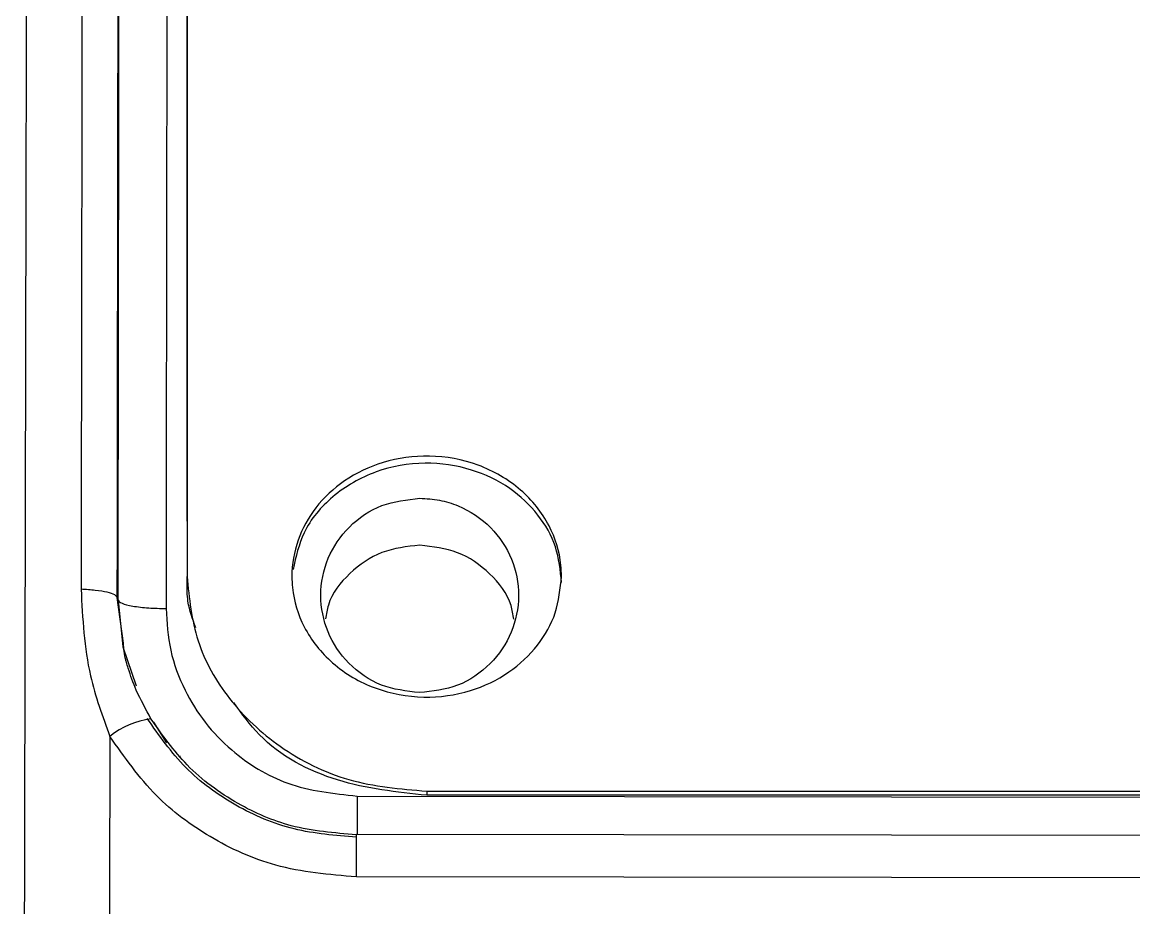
# Model space of a CAD drawing. Header units: millimetres. Extents: x 2063 to 4500, y 825 to 2548.
# Drawn here: x 2670.86 to 2689.41, y 2251.2 to 2265.99 of the extents above; entities that cross this region are included whole.
import ezdxf

# ---------------------------------------------------------------- set-up
doc = ezdxf.new("R2010")
doc.units = ezdxf.units.MM

msp = doc.modelspace()

# ---------------------------------------------------------------- linework, layer by layer
at = {"color": 7, "linetype": 'Continuous', "lineweight": 25}
for p, q in [((2673.606, 2256.637), (2673.606, 2256.738)), ((2672.442, 2256.387), (2672.456, 2256.338)), ((2672.545, 2255.624), (2672.442, 2256.387)), ((2672.456, 2256.338), (2672.534, 2255.558)), ((2672.534, 2255.558), (2672.755, 2254.907)), ((2673.047, 2254.304), (2673.264, 2253.955)), ((2673.488, 2253.713), (2673.489, 2253.741)), ((2677.606, 2253.15), (2713.375, 2253.151)), ((2677.606, 2253.15), (2677.606, 2253.082)), ((2713.276, 2253.082), (2677.606, 2253.082)), ((2676.446, 2253.069), (2713.183, 2253.018)), ((2676.433, 2252.423), (2676.43, 2252.423)), ((2711.816, 2252.377), (2676.433, 2252.426)), ((2709.255, 2251.674), (2676.432, 2251.719))]:
    msp.add_line(p, q, dxfattribs=at)
at = {"color": 7, "linetype": 'Continuous', "lineweight": 25, "flags": 128}
for points in [[(2670.855, 2231.428), (2670.866, 2236.711), (2670.878, 2242.021), (2670.889, 2247.334), (2670.9, 2252.625), (2670.912, 2257.871), (2670.923, 2263.048), (2670.933, 2268.131), (2670.944, 2273.097), (2670.954, 2277.925), (2670.964, 2282.591)], [(2672.318, 2254.066), (2672.306, 2248.617), (2672.294, 2243.139), (2672.283, 2237.659), (2672.271, 2232.203), (2672.259, 2226.799), (2672.248, 2221.473), (2672.237, 2216.251), (2672.226, 2211.161)], [(2676.446, 2253.069), (2676.446, 2252.922), (2676.445, 2252.783), (2676.445, 2252.659), (2676.445, 2252.553), (2676.445, 2252.471), (2676.445, 2252.426)], [(2676.432, 2251.719), (2676.432, 2251.87), (2676.432, 2252.011), (2676.433, 2252.138), (2676.433, 2252.246), (2676.433, 2252.332), (2676.433, 2252.391), (2676.433, 2252.422), (2676.433, 2252.426)]]:
    msp.add_lwpolyline(points, dxfattribs=at)
at = {"color": 7, "linetype": 'Continuous', "lineweight": 25}
msp.add_arc((2673.206, 2252.933), 1.44, 98.0719, 128.1126, dxfattribs=at)
for points, knots in [([(2673.605, 2321.538), (2673.605, 2321.434), (2673.605, 2320.913), (2673.605, 2319.546), (2673.605, 2317.386), (2673.605, 2314.768), (2673.605, 2312.306), (2673.605, 2308.798), (2673.605, 2305.655), (2673.605, 2301.34), (2673.606, 2296.653), (2673.606, 2291.52), (2673.606, 2286.097), (2673.606, 2281.538), (2673.606, 2275.616), (2673.606, 2270.71), (2673.606, 2264.031), (2673.606, 2259.738), (2673.606, 2256.737)], [0, 0, 0, 0, 0.020124, 0.100733, 0.181328, 0.221587, 0.302184, 0.342442, 0.423039, 0.463298, 0.543894, 0.624491, 0.664749, 0.745346, 0.785604, 0.8662, 0.906458, 1, 1, 1, 1]), ([(2671.936, 2320.59), (2671.937, 2320.618), (2671.937, 2320.707), (2671.936, 2319.72), (2671.933, 2317.708), (2671.928, 2314.645), (2671.923, 2311.257), (2671.918, 2307.919), (2671.913, 2304.85), (2671.907, 2301.206), (2671.901, 2296.935), (2671.894, 2292.29), (2671.886, 2287.343), (2671.878, 2282.173), (2671.869, 2276.488), (2671.859, 2270.291), (2671.848, 2263.607), (2671.841, 2258.917), (2671.837, 2256.523)], [0, 0, 0, 0, 0.039342, 0.122943, 0.206183, 0.289063, 0.371582, 0.416612, 0.465601, 0.518547, 0.575452, 0.636313, 0.690059, 0.746552, 0.805793, 0.867782, 0.932518, 1, 1, 1, 1]), ([(2672.442, 2256.387), (2672.446, 2259.686), (2672.455, 2266.285), (2672.468, 2275.715), (2672.48, 2284.595), (2672.491, 2292.753), (2672.501, 2300.053), (2672.509, 2306.371), (2672.516, 2311.593), (2672.521, 2315.65), (2672.524, 2318.398), (2672.526, 2319.844), (2672.525, 2319.821), (2672.525, 2319.812)], [0, 0, 0, 0, 0.094309, 0.188619, 0.282928, 0.377238, 0.471547, 0.565857, 0.660166, 0.754475, 0.848785, 0.943094, 1, 1, 1, 1]), ([(2672.456, 2256.338), (2672.459, 2258.724), (2672.466, 2263.431), (2672.475, 2270.18), (2672.483, 2276.522), (2672.491, 2282.418), (2672.499, 2287.848), (2672.507, 2293.581), (2672.514, 2299.35), (2672.521, 2304.83), (2672.527, 2309.297), (2672.532, 2312.82), (2672.535, 2315.482), (2672.537, 2317.385), (2672.538, 2318.604), (2672.539, 2319.321), (2672.539, 2319.352), (2672.539, 2319.367)], [0, 0, 0, 0, 0.06854, 0.13522, 0.200041, 0.263001, 0.324101, 0.38334, 0.468684, 0.549845, 0.626823, 0.699617, 0.768227, 0.832652, 0.892892, 0.948946, 1, 1, 1, 1]), ([(2673.337, 2318.613), (2673.337, 2318.625), (2673.337, 2318.737), (2673.337, 2318.384), (2673.337, 2317.814), (2673.336, 2317.268), (2673.335, 2316.594), (2673.334, 2315.785), (2673.333, 2314.846), (2673.332, 2313.774), (2673.33, 2312.064), (2673.326, 2309.378), (2673.321, 2305.229), (2673.315, 2300.012), (2673.307, 2294.405), (2673.3, 2288.728), (2673.292, 2283.261), (2673.284, 2277.248), (2673.275, 2270.701), (2673.265, 2263.658), (2673.258, 2258.715), (2673.255, 2256.201)], [0, 0, 0, 0, 0.008365, 0.077995, 0.107986, 0.138061, 0.168221, 0.198465, 0.228793, 0.259205, 0.289702, 0.358895, 0.433683, 0.514064, 0.600037, 0.66048, 0.723411, 0.788828, 0.856732, 0.927123, 1, 1, 1, 1]), ([(2673.606, 2257.657), (2673.606, 2257.964), (2673.606, 2260.862), (2673.606, 2266.288), (2673.606, 2272.506), (2673.606, 2278.541), (2673.606, 2283.171), (2673.606, 2286.982), (2673.606, 2288.425), (2673.606, 2288.822)], [0, 0, 0, 0, 0.027476, 0.259697, 0.491874, 0.607849, 0.840033, 0.956008, 1, 1, 1, 1]), ([(2679.856, 2256.737), (2679.835, 2256.531), (2679.794, 2256.119), (2679.472, 2255.56), (2678.984, 2255.1), (2678.324, 2254.787), (2677.544, 2254.679), (2676.73, 2254.829), (2676.018, 2255.243), (2675.533, 2255.849), (2675.371, 2256.384), (2675.345, 2256.879), (2675.428, 2257.354), (2675.737, 2257.913), (2676.23, 2258.37), (2676.887, 2258.682), (2677.668, 2258.789), (2678.481, 2258.639), (2679.193, 2258.228), (2679.676, 2257.626), (2679.844, 2257.091), (2679.854, 2256.8), (2679.856, 2256.737)], [0, 0, 0, 0, 0.0462758, 0.0927179, 0.1417121, 0.1951856, 0.2536832, 0.3152623, 0.3769162, 0.4343748, 0.4858184, 0.4999945, 0.5462457, 0.5926943, 0.6417948, 0.6951523, 0.7535088, 0.8153875, 0.8768489, 0.9341452, 0.9857242, 1, 1, 1, 1]), ([(2679.856, 2256.636), (2679.836, 2256.838), (2679.795, 2257.242), (2679.478, 2257.792), (2678.997, 2258.245), (2678.342, 2258.557), (2677.562, 2258.67), (2676.742, 2258.526), (2676.027, 2258.117), (2675.526, 2257.527), (2675.423, 2257.064), (2675.376, 2256.854)], [0, 0, 0, 0, 0.094451, 0.189257, 0.289702, 0.400146, 0.521769, 0.650671, 0.779907, 0.899666, 1, 1, 1, 1]), ([(2677.486, 2254.796), (2677.268, 2254.821), (2676.83, 2254.872), (2676.282, 2255.256), (2675.922, 2255.794), (2675.797, 2256.424), (2675.923, 2257.055), (2676.289, 2257.592), (2676.84, 2257.969), (2677.276, 2258.018), (2677.492, 2258.042)], [0, 0, 0, 0, 0.1258291, 0.2535561, 0.3764248, 0.4989128, 0.6236721, 0.747541, 0.8747163, 1, 1, 1, 1]), ([(2677.492, 2258.042), (2677.602, 2258.035), (2677.82, 2258.023), (2678.24, 2257.89), (2678.7, 2257.586), (2679.058, 2257.043), (2679.181, 2256.416), (2679.053, 2255.787), (2678.691, 2255.25), (2678.14, 2254.869), (2677.703, 2254.82), (2677.486, 2254.796)], [0, 0, 0, 0, 0.063647, 0.126728, 0.254765, 0.378014, 0.500896, 0.623844, 0.746999, 0.874414, 1, 1, 1, 1]), ([(2677.491, 2257.258), (2677.274, 2257.234), (2676.841, 2257.186), (2676.303, 2256.809), (2675.974, 2256.394), (2675.93, 2256.105), (2675.917, 2256.027)], [0, 0, 0, 0, 0.296568, 0.593137, 0.889705, 1, 1, 1, 1]), ([(2679.059, 2256.022), (2679.047, 2256.1), (2679.004, 2256.388), (2678.677, 2256.804), (2678.141, 2257.184), (2677.708, 2257.233), (2677.491, 2257.258)], [0, 0, 0, 0, 0.109464, 0.406309, 0.703155, 1, 1, 1, 1]), ([(2673.606, 2256.737), (2673.643, 2256.372), (2673.716, 2255.641), (2674.286, 2254.644), (2675.154, 2253.832), (2676.301, 2253.262), (2677.166, 2253.188), (2677.606, 2253.15)], [0, 0, 0, 0, 0.18467, 0.369999, 0.565857, 0.779451, 1, 1, 1, 1]), ([(2673.753, 2255.88), (2673.699, 2256.025), (2673.607, 2256.27), (2673.606, 2256.53), (2673.606, 2256.636)], [0, 0, 0, 0, 0.593259, 1, 1, 1, 1]), ([(2671.837, 2256.523), (2671.862, 2256.035), (2671.905, 2255.194), (2672.195, 2254.4), (2672.318, 2254.066)], [0, 0, 0, 0, 0.578809, 1, 1, 1, 1]), ([(2672.442, 2256.387), (2672.432, 2256.402), (2672.413, 2256.432), (2672.282, 2256.473), (2672.086, 2256.506), (2671.919, 2256.517), (2671.837, 2256.523)], [0, 0, 0, 0, 0.236435, 0.490512, 0.749718, 1, 1, 1, 1]), ([(2672.456, 2256.338), (2672.47, 2256.321), (2672.5, 2256.285), (2672.688, 2256.239), (2672.953, 2256.207), (2673.157, 2256.203), (2673.255, 2256.201)], [0, 0, 0, 0, 0.241134, 0.500716, 0.759899, 1, 1, 1, 1]), ([(2673.255, 2256.201), (2673.27, 2255.967), (2673.3, 2255.497), (2673.543, 2254.851), (2673.892, 2254.286), (2674.441, 2253.718), (2675.29, 2253.192), (2676.05, 2253.111), (2676.446, 2253.069)], [0, 0, 0, 0, 0.143067, 0.286609, 0.415374, 0.544382, 0.763169, 1, 1, 1, 1]), ([(2673.004, 2254.359), (2672.918, 2254.517), (2672.769, 2254.788), (2672.651, 2255.113), (2672.601, 2255.279), (2672.588, 2255.324), (2672.584, 2255.338), (2672.558, 2255.434), (2672.551, 2255.53), (2672.545, 2255.624)], [0, 0, 0, 0, 0.397048, 0.683244, 0.759352, 0.780646, 0.787103, 0.790766, 1, 1, 1, 1]), ([(2677.606, 2253.082), (2677.106, 2253.135), (2676.103, 2253.24), (2674.947, 2253.847), (2674.521, 2254.444), (2674.388, 2254.631)], [0, 0, 0, 0, 0.4067081, 0.8144852, 1, 1, 1, 1]), ([(2676.433, 2252.384), (2676.082, 2252.411), (2675.379, 2252.464), (2674.401, 2252.882), (2673.542, 2253.507), (2673.142, 2254.079), (2672.941, 2254.365)], [0, 0, 0, 0, 0.250073, 0.500024, 0.749959, 1, 1, 1, 1]), ([(2676.43, 2252.423), (2676.064, 2252.452), (2675.375, 2252.508), (2674.408, 2252.929), (2673.586, 2253.531), (2673.193, 2254.091), (2673.004, 2254.359)], [0, 0, 0, 0, 0.266066, 0.500454, 0.760276, 1, 1, 1, 1]), ([(2676.432, 2251.719), (2675.977, 2251.757), (2675.122, 2251.828), (2673.989, 2252.346), (2673.018, 2253.066), (2672.56, 2253.721), (2672.318, 2254.066)], [0, 0, 0, 0, 0.274724, 0.515626, 0.744394, 1, 1, 1, 1])]:
    msp.add_open_spline(points, degree=3, knots=knots, dxfattribs=at)

doc.saveas('drawing.dxf')
